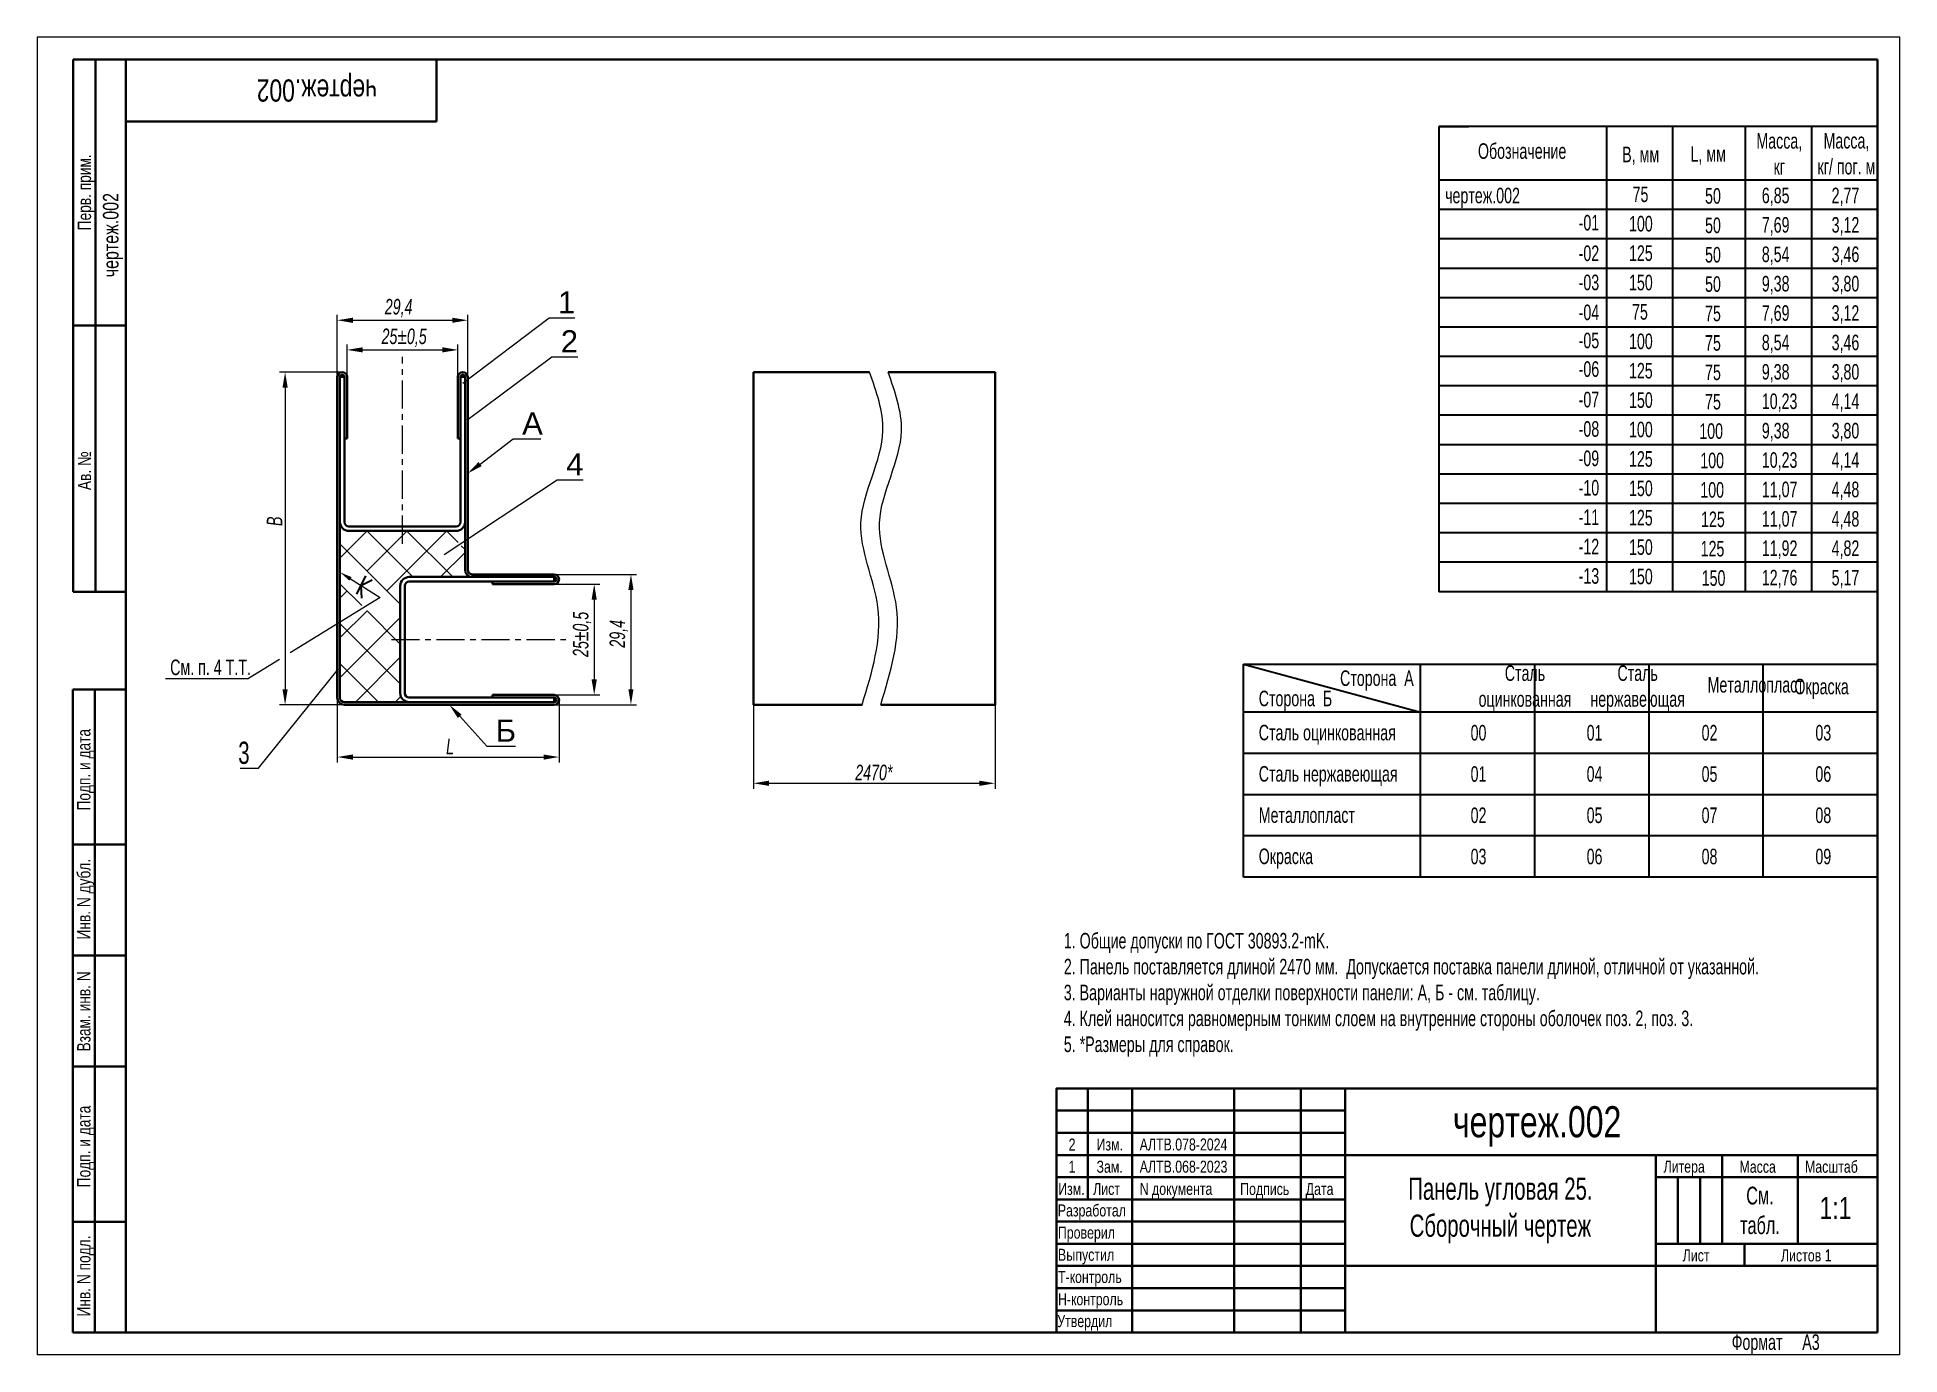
# Model space of a CAD drawing. Header units: millimetres. Extents: x 4747 to 5167, y -6278 to -5981.
import ezdxf
from ezdxf import colors
from ezdxf.entities.mleader import LeaderData, LeaderLine
from ezdxf.math import Vec2, Vec3

# ---------------------------------------------------------------- set-up
doc = ezdxf.new("R2010")
doc.units = ezdxf.units.MM
doc.linetypes.add('LT_03', pattern=[10.16, 6.35, -1.27, 1.27, -1.27])
for name, color, linetype, lineweight in [('Layer_02', 7, 'Continuous', 15), ('Layer_03', 251, 'Continuous', 40), ('Layer_05', 250, 'Continuous', 40), ('Layer_06', 6, 'Continuous', 13), ('Layer_07', 7, 'Continuous', 30), ('Layer_08', 1, 'LT_03', 15), ('Layer_09', 6, 'Continuous', 15)]:
    doc.layers.add(name, color=color, linetype=linetype, lineweight=lineweight)
doc.styles.get("Standard").update_dxf_attribs({"font": 'arial.ttf'})
doc.styles.add('Style_01', font='ARIALN.TTF', dxfattribs={"width": 0.8, "height": 3.5})
doc.styles.add('Style_03', font='ARIALNI.TTF', dxfattribs={"width": 0.8})
doc.dimstyles.new('DimStyle_01', dxfattribs={"dimscale": 0, "dimtxt": 3.5, "dimasz": 3.5, "dimexe": 1.25, "dimexo": 0.02, "dimtad": 1, "dimdec": 1, "dimtxsty": 'Style_03', "dimcen": 0, "dimazin": 3, "dimtfac": 1, "dimtdec": 1, "dimtmove": 0, "dimatfit": 3, "dimlwd": 18, "dimlwe": 18, "dimarcsym": 1})

# ---------------------------------------------------------------- blocks, each defined once
blk = doc.blocks.new('*D369')
at = {"color": 0, "lineweight": 18}
for p, q in [((4908.82, -6131.5), (4908.82, -6150.43)), ((4963.3, -6131.5), (4963.3, -6150.43)), ((4912.32, -6149.18), (4959.8, -6149.18))]:
    blk.add_line(p, q, dxfattribs=at)
for points in [[(4912.32, -6148.6), (4912.32, -6149.77), (4908.82, -6149.18)], [(4959.8, -6148.6), (4959.8, -6149.77), (4963.3, -6149.18)]]:
    blk.add_solid(points, dxfattribs=at)
at = {"layer": 'Defpoints', "color": 0, "lineweight": 18}
for p in [(4908.82, -6131.48), (4963.3, -6131.48), (4963.3, -6149.18)]:
    blk.add_point(p, dxfattribs=at)
at = {"color": 0, "lineweight": 18, "insert": (4935.98, -6146.77), "char_height": 3.5, "attachment_point": 5, "style": 'Style_03'}
blk.add_mtext('2470*', dxfattribs=at)
blk = doc.blocks.new('*D363')
at = {"color": 0, "lineweight": 18}
for p, q in [((4863.91, -6104.28), (4874.17, -6104.28)), ((4872.92, -6107.78), (4872.92, -6125.78)), ((4863.91, -6129.28), (4874.17, -6129.28))]:
    blk.add_line(p, q, dxfattribs=at)
for points in [[(4872.33, -6107.78), (4873.5, -6107.78), (4872.92, -6104.28)], [(4872.33, -6125.78), (4873.5, -6125.78), (4872.92, -6129.28)]]:
    blk.add_solid(points, dxfattribs=at)
at = {"layer": 'Defpoints', "color": 0, "lineweight": 18}
for p in [(4863.89, -6104.28), (4863.89, -6129.28), (4872.92, -6129.28)]:
    blk.add_point(p, dxfattribs=at)
at = {"color": 0, "lineweight": 18, "insert": (4870.18, -6115.62), "char_height": 3.5, "attachment_point": 5, "rotation": 90, "style": 'Style_03'}
blk.add_mtext('25±0,5', dxfattribs=at)
blk = doc.blocks.new('*D364')
at = {"color": 0, "lineweight": 18}
for p, q in [((4863.91, -6102.08), (4882.45, -6102.08)), ((4881.2, -6105.58), (4881.2, -6127.98)), ((4863.91, -6131.48), (4882.45, -6131.48))]:
    blk.add_line(p, q, dxfattribs=at)
for points in [[(4880.62, -6105.58), (4881.78, -6105.58), (4881.2, -6102.08)], [(4880.62, -6127.98), (4881.78, -6127.98), (4881.2, -6131.48)]]:
    blk.add_solid(points, dxfattribs=at)
at = {"layer": 'Defpoints', "color": 0, "lineweight": 18}
for p in [(4863.89, -6102.08), (4863.89, -6131.48), (4881.2, -6131.48)]:
    blk.add_point(p, dxfattribs=at)
at = {"color": 0, "lineweight": 18, "insert": (4878.46, -6115.49), "char_height": 3.5, "attachment_point": 5, "rotation": 90, "style": 'Style_03'}
blk.add_mtext('29,4', dxfattribs=at)
blk = doc.blocks.new('*D365')
at = {"color": 0, "lineweight": 18}
for p, q in [((4817.19, -6057.56), (4817.19, -6050.23)), ((4820.69, -6051.48), (4838.69, -6051.48)), ((4842.19, -6057.56), (4842.19, -6050.23))]:
    blk.add_line(p, q, dxfattribs=at)
for points in [[(4820.69, -6050.89), (4820.69, -6052.06), (4817.19, -6051.48)], [(4838.69, -6050.89), (4838.69, -6052.06), (4842.19, -6051.48)]]:
    blk.add_solid(points, dxfattribs=at)
at = {"layer": 'Defpoints', "color": 0, "lineweight": 18}
for p in [(4842.19, -6051.48), (4817.19, -6057.58), (4842.19, -6057.58)]:
    blk.add_point(p, dxfattribs=at)
at = {"color": 0, "lineweight": 18, "insert": (4830.05, -6048.74), "char_height": 3.5, "attachment_point": 5, "style": 'Style_03'}
blk.add_mtext('25±0,5', dxfattribs=at)
blk = doc.blocks.new('*D366')
at = {"color": 0, "lineweight": 18}
for p, q in [((4814.99, -6057.56), (4814.99, -6043.55)), ((4844.39, -6057.56), (4844.39, -6043.55)), ((4818.49, -6044.8), (4840.89, -6044.8))]:
    blk.add_line(p, q, dxfattribs=at)
for points in [[(4818.49, -6044.22), (4818.49, -6045.39), (4814.99, -6044.8)], [(4840.89, -6044.22), (4840.89, -6045.39), (4844.39, -6044.8)]]:
    blk.add_solid(points, dxfattribs=at)
at = {"layer": 'Defpoints', "color": 0, "lineweight": 18}
for p in [(4844.39, -6044.8), (4814.99, -6057.58), (4844.39, -6057.58)]:
    blk.add_point(p, dxfattribs=at)
at = {"color": 0, "lineweight": 18, "insert": (4828.82, -6042.07), "char_height": 3.5, "attachment_point": 5, "style": 'Style_03'}
blk.add_mtext('29,4', dxfattribs=at)
blk = doc.blocks.new('*D367')
at = {"color": 0, "lineweight": 18}
for p, q in [((4816.07, -6056.48), (4801.96, -6056.48)), ((4803.21, -6059.98), (4803.21, -6127.98)), ((4816.57, -6131.48), (4801.96, -6131.48))]:
    blk.add_line(p, q, dxfattribs=at)
for points in [[(4802.63, -6059.98), (4803.8, -6059.98), (4803.21, -6056.48)], [(4802.63, -6127.98), (4803.8, -6127.98), (4803.21, -6131.48)]]:
    blk.add_solid(points, dxfattribs=at)
at = {"layer": 'Defpoints', "color": 0, "lineweight": 18}
for p in [(4816.09, -6056.48), (4803.21, -6131.48), (4816.59, -6131.48)]:
    blk.add_point(p, dxfattribs=at)
at = {"color": 0, "lineweight": 18, "insert": (4800.84, -6090.12), "char_height": 3.5, "attachment_point": 5, "rotation": 90, "style": 'Style_03'}
blk.add_mtext('B', dxfattribs=at)
blk = doc.blocks.new('*D368')
at = {"color": 0, "lineweight": 18}
for p, q in [((4814.99, -6129.9), (4814.99, -6144.52)), ((4864.99, -6130.4), (4864.99, -6144.52)), ((4818.49, -6143.27), (4861.49, -6143.27))]:
    blk.add_line(p, q, dxfattribs=at)
for points in [[(4818.49, -6142.69), (4818.49, -6143.86), (4814.99, -6143.27)], [(4861.49, -6142.69), (4861.49, -6143.86), (4864.99, -6143.27)]]:
    blk.add_solid(points, dxfattribs=at)
at = {"layer": 'Defpoints', "color": 0, "lineweight": 18}
for p in [(4814.99, -6129.88), (4864.99, -6130.38), (4864.99, -6143.27)]:
    blk.add_point(p, dxfattribs=at)
at = {"color": 0, "lineweight": 18, "insert": (4840.41, -6140.9), "char_height": 3.5, "attachment_point": 5, "style": 'Style_03'}
blk.add_mtext('L', dxfattribs=at)
blk = doc.blocks.new('_None')

msp = doc.modelspace()

# ---------------------------------------------------------------- linework, layer by layer
at = {"color": 3, "lineweight": 40}
for p, q in [((4814.99, -6057.58), (4814.99, -6129.88)), ((4815.59, -6057.58), (4815.59, -6129.88)), ((4815.59, -6057.58), (4816.59, -6057.58)), ((4815.59, -6057.58), (4815.59, -6090.28)), ((4816.59, -6071.48), (4816.59, -6057.58)), ((4816.59, -6057.58), (4816.59, -6090.28)), ((4817.19, -6071.48), (4817.19, -6057.58)), ((4842.19, -6057.58), (4842.19, -6071.48)), ((4842.79, -6057.58), (4842.79, -6071.48)), ((4842.79, -6057.58), (4843.79, -6057.58)), ((4842.79, -6090.28), (4842.79, -6057.58)), ((4843.79, -6101.08), (4843.79, -6057.58)), ((4843.79, -6090.28), (4843.79, -6057.58)), ((4844.39, -6101.08), (4844.39, -6057.58)), ((4935.01, -6056.48), (4908.82, -6056.48)), ((4908.82, -6131.48), (4908.82, -6056.48)), ((4908.82, -6131.48), (4908.82, -6056.48)), ((4963.3, -6056.48), (4939.21, -6056.48)), ((4963.3, -6056.48), (4963.3, -6131.48)), ((4963.3, -6059.42), (4963.3, -6098.16)), ((4816.59, -6071.48), (4817.19, -6071.48)), ((4842.79, -6071.48), (4842.19, -6071.48)), ((4815.59, -6090.28), (4815.59, -6129.88)), ((4817.59, -6091.28), (4841.79, -6091.28)), ((4841.79, -6092.28), (4817.59, -6092.28)), ((4843.79, -6101.08), (4843.79, -6090.28)), ((4863.89, -6102.08), (4845.39, -6102.08)), ((4829.19, -6128.88), (4829.19, -6104.68)), ((4830.19, -6104.68), (4830.19, -6128.88)), ((4831.19, -6102.68), (4845.39, -6102.68)), ((4863.89, -6102.68), (4831.19, -6102.68)), ((4863.89, -6103.68), (4831.19, -6103.68)), ((4863.89, -6102.68), (4845.39, -6102.68)), ((4849.99, -6103.68), (4863.89, -6103.68)), ((4849.99, -6103.68), (4849.99, -6104.28)), ((4849.99, -6104.28), (4863.89, -6104.28)), ((4863.89, -6102.68), (4863.89, -6103.68)), ((4816.59, -6130.88), (4831.19, -6130.88)), ((4816.59, -6130.88), (4863.89, -6130.88)), ((4816.59, -6131.48), (4863.89, -6131.48)), ((4831.19, -6129.88), (4863.89, -6129.88)), ((4831.19, -6130.88), (4863.89, -6130.88)), ((4863.89, -6129.28), (4849.99, -6129.28)), ((4849.99, -6129.88), (4849.99, -6129.28)), ((4863.89, -6129.88), (4849.99, -6129.88)), ((4863.89, -6129.88), (4863.89, -6130.88)), ((4933.33, -6131.48), (4908.82, -6131.48)), ((4933.33, -6131.48), (4908.82, -6131.48)), ((4933.33, -6131.48), (4908.82, -6131.48)), ((4963.3, -6131.48), (4937.52, -6131.48)), ((4963.3, -6131.48), (4937.52, -6131.48))]:
    msp.add_line(p, q, dxfattribs=at)
at = {"lineweight": 25}
for p, q in [((4815.59, -6098.44), (4821.75, -6092.28)), ((4832.03, -6102.68), (4821.63, -6092.28)), ((4821.69, -6101.32), (4830.73, -6092.28)), ((4826.18, -6105.81), (4839.71, -6092.28)), ((4841.01, -6102.68), (4830.61, -6092.28)), ((4842.24, -6094.92), (4839.59, -6092.28)), ((4829.19, -6108.81), (4815.59, -6095.21)), ((4838.29, -6102.68), (4843.79, -6097.18)), ((4843.79, -6096.47), (4842.95, -6095.63)), ((4820.49, -6109.1), (4815.59, -6104.19)), ((4815.59, -6107.42), (4817.2, -6105.81)), ((4815.59, -6116.4), (4821.69, -6110.3)), ((4829.19, -6117.79), (4821.69, -6110.3)), ((4815.59, -6125.38), (4829.19, -6111.78)), ((4829.19, -6126.78), (4815.59, -6113.18)), ((4824.31, -6130.88), (4815.59, -6122.16)), ((4819.07, -6130.88), (4829.19, -6120.76)), ((4828.05, -6130.88), (4829.32, -6129.61))]:
    msp.add_line(p, q, dxfattribs=at)
at = {"color": 0, "lineweight": 30}
for p, q in [((4821.31, -6102.4), (4819.33, -6106.53)), ((4820.27, -6104.57), (4822.83, -6103.29)), ((4820.27, -6104.57), (4820.47, -6107.42))]:
    msp.add_line(p, q, dxfattribs=at)
at = {"color": 0, "linetype": 'ByBlock', "lineweight": 20}
for p, q in [((4824.66, -6107.3), (4804.37, -6119.78)), ((4801.94, -6121.28), (4794.97, -6125.56)), ((4776.24, -6125.56), (4794.97, -6125.56))]:
    msp.add_line(p, q, dxfattribs=at)
at = {"lineweight": 18}
msp.add_line((4797.2, -6145.81), (4815.25, -6123.37), dxfattribs=at)
at = {"color": 0, "linetype": 'ByBlock', "lineweight": 20}
for points in [[(4817.96, -6103.11), (4824.66, -6107.3)], [(4793.06, -6145.81), (4797.2, -6145.81)]]:
    msp.add_lwpolyline(points, dxfattribs=at)
at = {"color": 3, "lineweight": 40}
for centre, radius, start, end in [((4816.09, -6057.58), 1.1, 0, 180), ((4816.09, -6057.58), 0.5, 0, 180), ((4843.29, -6057.58), 1.1, 0, 180), ((4843.29, -6057.58), 0.5, 0, 180), ((4817.59, -6090.28), 2, 180, 270), ((4817.59, -6090.28), 1, 180, 270), ((4841.79, -6090.28), 2, 270, 0), ((4841.79, -6090.28), 1, 270, 0), ((4845.39, -6101.08), 1.6, 180, 270), ((4845.39, -6101.08), 1, 180, 270), ((4863.89, -6103.18), 1.1, 270, 90), ((4831.19, -6104.68), 2, 90, 180), ((4831.19, -6104.68), 1, 90, 180), ((4863.89, -6103.18), 0.5, 270, 90), ((4816.59, -6129.88), 1.6, 180, 270), ((4816.59, -6129.88), 1, 180, 270), ((4831.19, -6128.88), 2, 180, 270), ((4831.19, -6128.88), 1, 180, 270), ((4863.89, -6130.38), 1.1, 270, 90), ((4863.89, -6130.38), 0.5, 270, 90)]:
    msp.add_arc(centre, radius, start, end, dxfattribs=at)
at = {"color": 0, "lineweight": 25}
msp.add_solid([(4817.71, -6103.5), (4815.59, -6101.62), (4818.21, -6102.71)], dxfattribs=at)
at = {"layer": 'Layer_03', "linetype": 'Continuous'}
for p, q in [((5162.32, -5986.01), (4755.45, -5986.01)), ((4755.45, -6106.01), (4755.45, -5986.01)), ((4760.45, -6106.01), (4760.45, -5986.01)), ((4767.32, -5986.01), (4767.32, -6273.01)), ((4837.32, -5986.01), (4837.32, -6000.01)), ((5162.32, -6273.01), (5162.32, -5986.01)), ((4767.32, -6000.01), (4837.32, -6000.01)), ((4755.45, -6046.01), (4767.32, -6046.01)), ((4755.45, -6106.01), (4767.32, -6106.01)), ((4755.32, -6273.01), (4755.32, -6128.01)), ((4755.32, -6128.01), (4767.32, -6128.01)), ((4760.32, -6273.01), (4760.32, -6128.01)), ((4755.32, -6163.01), (4767.32, -6163.01)), ((4755.32, -6188.01), (4767.32, -6188.01)), ((4755.32, -6213.01), (4767.32, -6213.01)), ((4977.2, -6222.97), (5042.24, -6222.97)), ((4977.2, -6227.98), (5042.24, -6227.98)), ((4977.2, -6232.98), (5042.24, -6232.98)), ((5117.29, -6237.98), (5117.29, -6252.99)), ((5122.3, -6237.98), (5122.3, -6252.99)), ((4755.32, -6248.01), (4767.32, -6248.01)), ((4977.2, -6247.99), (5042.24, -6247.99)), ((4977.2, -6252.99), (5042.24, -6252.99)), ((4977.2, -6258), (5042.24, -6258)), ((4977.2, -6263), (5042.24, -6263)), ((4977.2, -6268), (5042.24, -6268)), ((4755.32, -6273.01), (4767.32, -6273.01)), ((4767.32, -6273.01), (5162.32, -6273.01))]:
    msp.add_line(p, q, dxfattribs=at)
for points in [[(5162.32, -6217.97), (4977.2, -6217.97), (4977.2, -6273.01)], [(4984.2, -6217.97), (4984.2, -6242.99)], [(4994.21, -6217.97), (4994.21, -6273.01)], [(5017.23, -6217.97), (5017.23, -6273.01)], [(5032.24, -6217.97), (5032.24, -6273.01)], [(5042.24, -6217.97), (5042.24, -6273.01)], [(5162.32, -6232.98), (5042.24, -6232.98)], [(5112.29, -6232.98), (5112.29, -6273.01)], [(5127.3, -6232.98), (5127.3, -6252.99)], [(5144.31, -6232.98), (5144.31, -6252.99)], [(5144.31, -6232.98), (5144.31, -6252.99)], [(4977.2, -6237.98), (5042.24, -6237.98)], [(5112.29, -6237.98), (5162.32, -6237.98)], [(4977.2, -6242.99), (5042.24, -6242.99)], [(5112.29, -6252.99), (5162.32, -6252.99)], [(5132.3, -6252.99), (5132.3, -6258)], [(5042.24, -6258), (5162.32, -6258)]]:
    msp.add_lwpolyline(points, dxfattribs=at)
at = {"layer": 'Layer_06'}
for p, q in [((4747.32, -5981.01), (4747.32, -6278.01)), ((5167.32, -5981.01), (4747.32, -5981.01)), ((5167.32, -6278.01), (5167.32, -5981.01)), ((5167.32, -6278.01), (4747.32, -6278.01))]:
    msp.add_line(p, q, dxfattribs=at)
at = {"layer": 'Layer_07', "color": 0}
for p, q in [((5132.47, -6001.13), (5063.4, -6001.13)), ((5063.4, -6001.13), (5063.4, -6105.99)), ((5063.4, -6001.13), (5070.16, -6001.13)), ((5101.19, -6001.13), (5101.19, -6105.99)), ((5116.11, -6001.13), (5116.11, -6105.99)), ((5162.32, -6001.13), (5132.47, -6001.13)), ((5132.47, -6001.13), (5132.47, -6066.23)), ((5132.47, -6001.13), (5132.47, -6105.99)), ((5147.39, -6001.13), (5147.39, -6105.99)), ((5162.32, -6001.13), (5162.32, -6105.99)), ((5132.47, -6013.22), (5063.4, -6013.22)), ((5162.32, -6013.22), (5132.47, -6013.22)), ((5132.47, -6019.84), (5063.4, -6019.84)), ((5162.32, -6019.84), (5132.47, -6019.84)), ((5132.47, -6026.47), (5063.4, -6026.47)), ((5162.32, -6026.47), (5132.47, -6026.47)), ((5132.47, -6033.1), (5063.4, -6033.1)), ((5162.32, -6033.1), (5132.47, -6033.1)), ((5132.47, -6039.72), (5063.4, -6039.72)), ((5162.32, -6039.72), (5132.47, -6039.72)), ((5132.47, -6046.35), (5063.4, -6046.35)), ((5162.32, -6046.35), (5132.47, -6046.35)), ((5132.47, -6052.98), (5063.4, -6052.98)), ((5162.32, -6052.98), (5132.47, -6052.98)), ((5132.47, -6059.6), (5063.4, -6059.6)), ((5162.32, -6059.6), (5132.47, -6059.6)), ((5132.47, -6066.23), (5063.4, -6066.23)), ((5162.32, -6066.23), (5132.47, -6066.23)), ((5132.47, -6072.86), (5063.4, -6072.86)), ((5162.32, -6072.86), (5132.47, -6072.86)), ((5132.47, -6079.48), (5063.4, -6079.48)), ((5162.32, -6079.48), (5132.47, -6079.48)), ((5132.47, -6086.11), (5063.4, -6086.11)), ((5162.32, -6086.11), (5132.47, -6086.11)), ((5132.47, -6092.74), (5063.4, -6092.74)), ((5162.32, -6092.74), (5132.47, -6092.74)), ((5132.47, -6099.36), (5063.4, -6099.36)), ((5162.32, -6099.36), (5132.47, -6099.36)), ((5132.47, -6105.99), (5063.4, -6105.99)), ((5162.32, -6105.99), (5132.47, -6105.99)), ((5019.3, -6122.32), (5162.32, -6122.32)), ((5019.3, -6170.36), (5019.3, -6122.32)), ((5019.3, -6122.32), (5059.28, -6133.15)), ((5059.28, -6170.36), (5059.28, -6122.32)), ((5085.04, -6170.36), (5085.04, -6122.32)), ((5110.8, -6170.36), (5110.8, -6122.32)), ((5136.56, -6170.36), (5136.56, -6122.32)), ((5162.32, -6170.36), (5162.32, -6122.32)), ((5162.32, -6133.15), (5019.3, -6133.15)), ((5162.32, -6142.45), (5019.3, -6142.45)), ((5162.32, -6151.75), (5019.3, -6151.75)), ((5162.32, -6161.05), (5019.3, -6161.05)), ((5162.32, -6170.36), (5019.3, -6170.36))]:
    msp.add_line(p, q, dxfattribs=at)
at = {"layer": 'Layer_08', "color": 253}
for p, q in [((4829.69, -6095.2), (4829.69, -6053.06)), ((4827.18, -6116.78), (4867.3, -6116.78))]:
    msp.add_line(p, q, dxfattribs=at)
at = {"layer": 'Layer_09', "color": 253}
for points in [[(4933.33, -6131.48), (4935.58, -6124.13), (4939.78, -6110.4), (4929.27, -6089.79), (4940.69, -6072.21), (4936.54, -6060.9), (4935.01, -6056.48)], [(4937.52, -6131.48), (4939.77, -6124.13), (4943.98, -6110.4), (4933.47, -6089.79), (4944.88, -6072.21), (4940.73, -6060.9), (4939.21, -6056.48)]]:
    msp.add_open_spline(points, degree=3, knots=[0, 0, 0, 0, 22.290187, 41.692494, 63.012336, 76.624773, 76.624773, 76.624773, 76.624773], dxfattribs=at)

# ---------------------------------------------------------------- texts
at = {"color": 0, "lineweight": 25, "style": 'Style_01'}
for s, insert, char_height, attachment_point in [('Обозначение', (5072.2, -6004.91), 3.5, 1), ('чертеж.002 ', (5064.8, -6014.93), 3.5, 1), ('75', (5107.08, -6014.65), 3.5, 1), ('50', (5123.42, -6015.02), 3.5, 1), ('6,85', (5136.22, -6014.92), 3.5, 1), ('2,77', (5151.96, -6014.92), 3.5, 1), ('-01', (5094.91, -6021.06), 3.5, 1), ('100', (5106.27, -6021.29), 3.5, 1), ('50', (5123.42, -6021.65), 3.5, 1), ('7,69', (5136.22, -6021.55), 3.5, 1), ('3,12', (5151.96, -6021.55), 3.5, 1), ('-02', (5094.91, -6027.95), 3.5, 1), ('125', (5106.27, -6027.92), 3.5, 1), ('50', (5123.42, -6028.28), 3.5, 1), ('8,54', (5136.22, -6028.18), 3.5, 1), ('3,46', (5151.96, -6028.18), 3.5, 1), ('-03', (5094.91, -6034.53), 3.5, 1), ('150', (5106.27, -6034.55), 3.5, 1), ('50', (5123.42, -6034.9), 3.5, 1), ('9,38', (5136.22, -6034.8), 3.5, 1), ('3,80', (5151.96, -6034.8), 3.5, 1), ('-04', (5094.91, -6041.27), 3.5, 1), ('75', (5106.95, -6041.17), 3.5, 1), ('75', (5123.42, -6041.53), 3.5, 1), ('7,69', (5136.22, -6041.43), 3.5, 1), ('3,12', (5151.96, -6041.43), 3.5, 1), ('-05', (5094.91, -6047.61), 3.5, 1), ('100', (5106.27, -6047.8), 3.5, 1), ('75', (5123.42, -6048.16), 3.5, 1), ('8,54', (5136.22, -6048.06), 3.5, 1), ('3,46', (5151.96, -6048.06), 3.5, 1), ('-06', (5094.91, -6054.06), 3.5, 1), ('125', (5106.27, -6054.43), 3.5, 1), ('75', (5123.42, -6054.78), 3.5, 1), ('9,38', (5136.22, -6054.68), 3.5, 1), ('3,80', (5151.96, -6054.68), 3.5, 1), ('-07', (5094.91, -6060.93), 3.5, 1), ('150', (5106.27, -6061.05), 3.5, 1), ('75', (5123.42, -6061.41), 3.5, 1), ('10,23', (5136.22, -6061.31), 3.5, 1), ('4,14', (5151.96, -6061.31), 3.5, 1), ('-08', (5094.91, -6067.56), 3.5, 1), ('100', (5106.27, -6067.68), 3.5, 1), ('100', (5122.12, -6068.04), 3.5, 1), ('9,38', (5136.22, -6067.94), 3.5, 1), ('3,80', (5151.96, -6067.94), 3.5, 1), ('-09', (5094.91, -6074.18), 3.5, 1), ('125', (5106.27, -6074.31), 3.5, 1), ('100', (5122.35, -6074.66), 3.5, 1), ('10,23', (5136.22, -6074.56), 3.5, 1), ('4,14', (5151.96, -6074.56), 3.5, 1), ('-10', (5094.91, -6080.81), 3.5, 1), ('150', (5106.27, -6080.93), 3.5, 1), ('100', (5122.35, -6081.29), 3.5, 1), ('11,07', (5136.22, -6081.19), 3.5, 1), ('4,48', (5151.96, -6081.19), 3.5, 1), ('-11', (5094.91, -6087.44), 3.5, 1), ('125', (5106.27, -6087.56), 3.5, 1), ('125', (5122.52, -6087.92), 3.5, 1), ('11,07', (5136.22, -6087.82), 3.5, 1), ('4,48', (5151.96, -6087.82), 3.5, 1), ('-12', (5094.91, -6094.06), 3.5, 1), ('150', (5106.27, -6094.19), 3.5, 1), ('125', (5122.42, -6094.54), 3.5, 1), ('11,92', (5136.22, -6094.44), 3.5, 1), ('4,82', (5151.96, -6094.44), 3.5, 1), ('-13', (5094.91, -6100.69), 3.5, 1), ('150', (5106.27, -6100.81), 3.5, 1), ('150', (5122.66, -6101.17), 3.5, 1), ('12,76', (5136.22, -6101.07), 3.5, 1), ('5,17', (5151.96, -6101.07), 3.5, 1), ('\\pxqc;Сталь\\Pоцинкованная', (5072.35, -6122.6), 3.5, 1), ('\\pxqc;Сталь\\Pнержавеющая', (5097.56, -6122.6), 3.5, 1), ('Сторона  А', (5041.11, -6123.73), 3.5, 1), ('\\pxqc;Металлопласт', (5123.99, -6125.23), 3.5, 1), ('Окраска', (5143.57, -6125.62), 3.5, 1), ('Сторона  Б', (5022.77, -6128.31), 3.5, 1), ('Сталь оцинкованная', (5022.77, -6136), 3.5, 1), ('00', (5070.55, -6136.04), 3.5, 1), ('01', (5096.72, -6136.04), 3.5, 1), ('02', (5122.64, -6136.04), 3.5, 1), ('03', (5148.3, -6136.04), 3.5, 1), ('3', (4795.2, -6139.81), 5, 3), ('Сталь нержавеющая', (5022.77, -6145.3), 3.5, 1), ('01', (5070.55, -6145.34), 3.5, 1), ('04', (5096.72, -6145.34), 3.5, 1), ('05', (5122.64, -6145.34), 3.5, 1), ('06', (5148.3, -6145.34), 3.5, 1), ('Металлопласт', (5022.77, -6154.6), 3.5, 1), ('02', (5070.55, -6154.64), 3.5, 1), ('05', (5096.72, -6154.64), 3.5, 1), ('07', (5122.64, -6154.64), 3.5, 1), ('08', (5148.3, -6154.64), 3.5, 1), ('Окраска', (5022.77, -6163.9), 3.5, 1), ('03', (5070.55, -6163.94), 3.5, 1), ('06', (5096.72, -6163.94), 3.5, 1), ('08', (5122.64, -6163.94), 3.5, 1), ('09', (5148.3, -6163.94), 3.5, 1)]:
    msp.add_mtext(s, dxfattribs=dict(at, insert=insert, char_height=char_height, attachment_point=attachment_point))
at = {"color": 3, "lineweight": 40, "insert": (4777.3, -6121.29), "char_height": 3.5, "width": 19.2253, "attachment_point": 1, "style": 'Style_01'}
msp.add_mtext('{\\C256;См. п. 4 Т.Т.}', dxfattribs=at)
at = {"layer": 'Layer_02', "color": 3, "linetype": 'Continuous', "style": 'Style_01', "width": 0.9}
msp.add_text('чертеж.002', height=5, rotation=180, dxfattribs=at).set_placement((4823.94, -5990.51))
at = {"layer": 'Layer_02', "linetype": 'Continuous', "lineweight": 25, "style": 'Style_01', "width": 0.9}
for s, p in [('Перв. прим.', (4759.45, -6024.53)), ('Ав. №', (4759.48, -6083.09)), ('Подп. и дата', (4759.32, -6155.33)), ('Инв. N дубл.', (4759.32, -6184.39)), ('Взам. инв. N', (4759.32, -6209.65)), ('Подп. и дата', (4759.32, -6240.27)), ('Инв. N подл.', (4759.32, -6269.38))]:
    msp.add_text(s, height=3, rotation=90, dxfattribs=at).set_placement(p)
at = {"layer": 'Layer_02', "color": 3, "linetype": 'Continuous', "lineweight": 25, "style": 'Style_01', "width": 0.9}
msp.add_text('чертеж.002', height=3.5, rotation=90, dxfattribs=at).set_placement((4765.64, -6035.11))
at = {"layer": 'Layer_02', "color": 3, "linetype": 'Continuous', "style": 'Style_01', "width": 0.9}
msp.add_text('чертеж.002', height=7, dxfattribs=at).set_placement((5066.56, -6228.98))
at = {"layer": 'Layer_02', "linetype": 'Continuous', "style": 'Style_01', "width": 0.9}
for s, height, p in [('2', 2.7, (4979.9, -6231.98)), ('Изм.', 2.7, (4986.2, -6231.96)), ('АЛТВ.078-2024', 2.7, (4995.93, -6231.96)), ('1', 2.7, (4979.9, -6236.98)), ('Зам.', 2.7, (4986.2, -6236.97)), ('АЛТВ.068-2023', 2.7, (4995.93, -6236.96)), ('Литера', 2.7, (5114.06, -6236.95)), ('Масса', 2.7, (5131.19, -6236.98)), ('Масштаб', 2.7, (5145.96, -6236.98)), ('Изм.', 2.7, (4977.55, -6241.98)), ('Лист', 2.7, (4985.43, -6241.97)), ('N документа', 2.7, (4995.93, -6241.96)), ('Подпись', 2.7, (5018.58, -6241.99)), ('Дата', 2.7, (5033.37, -6241.99)), ('Разработал', 2.7, (4977.46, -6246.83)), ('1:1', 5, (5149.24, -6247.42)), ('Проверил', 2.7, (4977.48, -6251.83)), ('Выпустил', 2.7, (4977.49, -6256.82)), ('Лист ', 2.7, (5118.38, -6256.96)), ('Листов 1', 2.7, (5140.54, -6256.97)), ('Т-контроль', 2.7, (4977.51, -6261.83)), ('Н-контроль', 2.7, (4977.51, -6266.84)), ('Утвердил', 2.7, (4977.34, -6271.78))]:
    msp.add_text(s, height=height, dxfattribs=at).set_placement(p)
at = {"layer": 'Layer_02', "char_height": 3.5, "attachment_point": 5, "style": 'Style_01'}
for s, insert, width in [('В, мм', (5108.9, -6007.75), 9.6623), ('L, мм', (5124.13, -6007.64), 9.245), ('\\pxqc;Масса,\\Pкг', (5140.16, -6007.28), 8.7837), ('\\pxqc;Масса, кг/ пог. м', (5155.3, -6007.28), 13.236)]:
    msp.add_mtext(s, dxfattribs=dict(at, insert=insert, width=width))
at = {"layer": 'Layer_02', "insert": (4978.82, -6210.82), "char_height": 3.5, "attachment_point": 7, "style": 'Style_01'}
msp.add_mtext_dynamic_manual_height_columns('1. Общие допуски по ГОСТ 30893.2-mK.\\P\\pxb0.25,ql;2. Панель поставляется длиной 2470 мм.  Допускается поставка панели длиной, отличной от указанной.\\P\\pq*;3. Варианты наружной отделки поверхности панели: А, Б - см. таблицу.\\P4. Клей наносится равномерным тонким слоем на внутренние стороны оболочек поз. 2, поз. 3.\\P5. *Размеры для справок.', width=171.5059, gutter_width=70, heights=[33.46], dxfattribs=at)
at = {"layer": 'Layer_02', "color": 3, "linetype": 'Continuous', "insert": (5077.27, -6245.49), "char_height": 5, "width": 41.7051, "attachment_point": 5, "style": 'Style_01'}
msp.add_mtext('\\pxqc;Панель угловая 25.\\PСборочный чертеж', dxfattribs=at)
at = {"layer": 'Layer_03', "color": 0, "lineweight": 25, "insert": (5135.8, -6245.49), "char_height": 4, "width": 9.2443, "attachment_point": 5, "style": 'Style_01'}
msp.add_mtext('См. табл.', dxfattribs=at)
at = {"layer": 'Layer_05', "color": 3, "linetype": 'Continuous', "insert": (5129.42, -6273.41), "char_height": 3.5, "width": 32.9515, "attachment_point": 1, "style": 'Style_01'}
msp.add_mtext('Формат     А3', dxfattribs=at)

# ---------------------------------------------------------------- dimensions: what is measured, and where the dimension line sits
at = {"lineweight": 18}
for base, p1, p2, override, picture, middle in [((4844.39, -6044.8), (4814.99, -6057.58), (4844.39, -6057.58), {"dimscale": 1, "dimtix": 0, "dimtofl": 0, "dimtmove": 0, "dimatfit": 3}, '*D366', (4828.82, -6044.8)), ((4842.19, -6051.48), (4817.19, -6057.58), (4842.19, -6057.58), {"dimscale": 1, "dimgap": 0.625, "dimtol": 1, "dimlim": 0, "dimtp": 0.5, "dimtm": 0.5, "dimtix": 0, "dimtofl": 0, "dimtmove": 0, "dimatfit": 3}, '*D365', (4830.05, -6051.48))]:
    dim = msp.add_linear_dim(base=base, p1=p1, p2=p2, dimstyle='DimStyle_01', override=override, dxfattribs=at)
    dim.commit()
    dim.dimension.update_dxf_attribs({"geometry": picture, "text_midpoint": middle, "dimtype": 128})
dim = msp.add_linear_dim(base=(4803.21, -6131.48), p1=(4816.09, -6056.48), p2=(4816.59, -6131.48), angle=90, text='B', dimstyle='DimStyle_01', override={"dimscale": 1, "dimtix": 0, "dimtofl": 0, "dimtmove": 0, "dimatfit": 3}, dxfattribs=at)
dim.commit()
dim.dimension.update_dxf_attribs({"geometry": '*D367', "text_midpoint": (4803.21, -6090.12), "dimtype": 128})
for base, p1, p2, override, picture, middle in [((4881.2, -6131.48), (4863.89, -6102.08), (4863.89, -6131.48), {"dimscale": 1, "dimtix": 0, "dimtofl": 0, "dimtmove": 0, "dimatfit": 3}, '*D364', (4881.2, -6115.49)), ((4872.92, -6129.28), (4863.89, -6104.28), (4863.89, -6129.28), {"dimscale": 1, "dimtol": 1, "dimtp": 0.5, "dimtm": 0.5, "dimtix": 0, "dimtofl": 0, "dimtmove": 0, "dimatfit": 3}, '*D363', (4872.92, -6115.62))]:
    dim = msp.add_linear_dim(base=base, p1=p1, p2=p2, angle=90, dimstyle='DimStyle_01', override=override, dxfattribs=at)
    dim.commit()
    dim.dimension.update_dxf_attribs({"geometry": picture, "text_midpoint": middle, "dimtype": 128})
for base, p1, p2, text, picture, middle in [((4864.99, -6143.27), (4814.99, -6129.88), (4864.99, -6130.38), 'L', '*D368', (4840.41, -6143.27)), ((4963.3, -6149.18), (4908.82, -6131.48), (4963.3, -6131.48), '2470*', '*D369', (4935.98, -6149.18))]:
    dim = msp.add_linear_dim(base=base, p1=p1, p2=p2, text=text, dimstyle='DimStyle_01', override={"dimscale": 1, "dimtix": 0, "dimtofl": 0, "dimtmove": 0, "dimatfit": 3}, dxfattribs=at)
    dim.commit()
    dim.dimension.update_dxf_attribs({"geometry": picture, "text_midpoint": middle, "dimtype": 128})

# ---------------------------------------------------------------- leaders
at = {"color": 0, "lineweight": 25}
ml = msp.add_multileader_mtext('Standard', dxfattribs=at)
ml.set_content('1')
ml.set_leader_properties(lineweight=20)
ml.set_arrow_properties(name='NONE')
ml.build(insert=Vec2(0, 0))
ml.multileader.update_dxf_attribs({"has_dogleg": 0, "text_left_attachment_type": 6, "text_right_attachment_type": 6, "arrow_head_size": 3.5})
ctx = ml.context
ctx.base_point, ctx.char_height, ctx.arrow_head_size, ctx.plane_origin = Vec3(4862.74, -6044.26), 5, 3.5, Vec3(4856.37, -6028.09)
ctx.left_attachment, ctx.right_attachment = 6, 6
notes = []
notes.append((ctx, [(0, (1, 1, 0), (4854.74, -6044.26), (1, 0), 8, [(0, [(4843.29, -6058.95)], 0, [])])]))
ctx.mtext.insert, ctx.mtext.flow_direction = Vec3(4864.74, -6038.26), 5
ml = msp.add_multileader_mtext('Standard', dxfattribs=at)
ml.set_content('2')
ml.set_leader_properties(lineweight=20)
ml.set_arrow_properties(name='NONE')
ml.build(insert=Vec2(0, 0))
ml.multileader.update_dxf_attribs({"has_dogleg": 0, "text_left_attachment_type": 6, "text_right_attachment_type": 6, "arrow_head_size": 3.5})
ctx = ml.context
ctx.base_point, ctx.char_height, ctx.arrow_head_size, ctx.plane_origin = Vec3(4863.38, -6053.06), 5, 3.5, Vec3(4857, -6036.88)
ctx.left_attachment, ctx.right_attachment = 6, 6
notes.append((ctx, [(0, (1, 1, 0), (4855.38, -6053.06), (1, 0), 8, [(0, [(4844.19, -6067.33)], 0, [])])]))
ctx.mtext.insert, ctx.mtext.flow_direction = Vec3(4865.38, -6047.06), 5
ml = msp.add_multileader_mtext('Standard', dxfattribs=at)
ml.set_content('А')
ml.set_leader_properties(lineweight=20)
ml.build(insert=Vec2(0, 0))
ml.multileader.update_dxf_attribs({"has_dogleg": 0, "text_left_attachment_type": 6, "text_right_attachment_type": 6, "arrow_head_size": 3.5})
ctx = ml.context
ctx.base_point, ctx.char_height, ctx.arrow_head_size, ctx.plane_origin = Vec3(4854.67, -6071.57), 5, 3.5, Vec3(4845.43, -6079.34)
ctx.left_attachment, ctx.right_attachment = 6, 6
notes.append((ctx, [(0, (1, 1, 0), (4846.67, -6071.57), (1, 0), 8, [(0, [(4844.39, -6079.33)], 0, [])])]))
ctx.mtext.insert, ctx.mtext.flow_direction = Vec3(4856.67, -6065.57), 5
ml = msp.add_multileader_mtext('Standard', dxfattribs=at)
ml.set_content('4')
ml.set_leader_properties(lineweight=20)
ml.set_arrow_properties(name='NONE')
ml.build(insert=Vec2(0, 0))
ml.multileader.update_dxf_attribs({"has_dogleg": 0, "text_left_attachment_type": 6, "text_right_attachment_type": 6, "arrow_head_size": 3.5})
ctx = ml.context
ctx.base_point, ctx.char_height, ctx.arrow_head_size, ctx.plane_origin = Vec3(4864.6, -6080.79), 5, 3.5, Vec3(4859.16, -6060.16)
ctx.left_attachment, ctx.right_attachment = 6, 6
notes.append((ctx, [(0, (1, 1, 0), (4856.6, -6080.79), (1, 0), 8, [(0, [(4839.09, -6097.59)], 0, [])])]))
ctx.mtext.insert, ctx.mtext.flow_direction = Vec3(4866.6, -6074.79), 5
ml = msp.add_multileader_mtext('Standard', dxfattribs=at)
ml.set_content('Б')
ml.set_leader_properties(lineweight=20)
ml.build(insert=Vec2(0, 0))
ml.multileader.update_dxf_attribs({"has_dogleg": 0, "text_left_attachment_type": 6, "text_right_attachment_type": 6, "arrow_head_size": 3.5})
ctx = ml.context
ctx.base_point, ctx.char_height, ctx.arrow_head_size, ctx.plane_origin = Vec3(4848.71, -6140.82), 5, 3.5, Vec3(4840.24, -6131.48)
ctx.left_attachment, ctx.right_attachment = 6, 6
notes.append((ctx, [(0, (1, 1, 0), (4840.71, -6140.82), (1, 0), 8, [(0, [(4840.24, -6131.48)], 0, [])])]))
ctx.mtext.insert, ctx.mtext.flow_direction = Vec3(4850.71, -6134.82), 5
for ctx, leaders in notes:
    for number, flags, end, landing, length, lines in leaders:
        leader = LeaderData()
        leader.index, (leader.has_last_leader_line, leader.has_dogleg_vector, leader.attachment_direction) = number, flags
        leader.last_leader_point, leader.dogleg_vector, leader.dogleg_length = Vec3(end), Vec3(landing), length
        for number, points, colour, breaks in lines:
            line = LeaderLine()
            line.index, line.vertices, line.color, line.breaks = number, Vec3.list(points), colors.encode_raw_color(colour), breaks
            leader.lines.append(line)
        ctx.leaders.append(leader)

doc.saveas('drawing.dxf')
